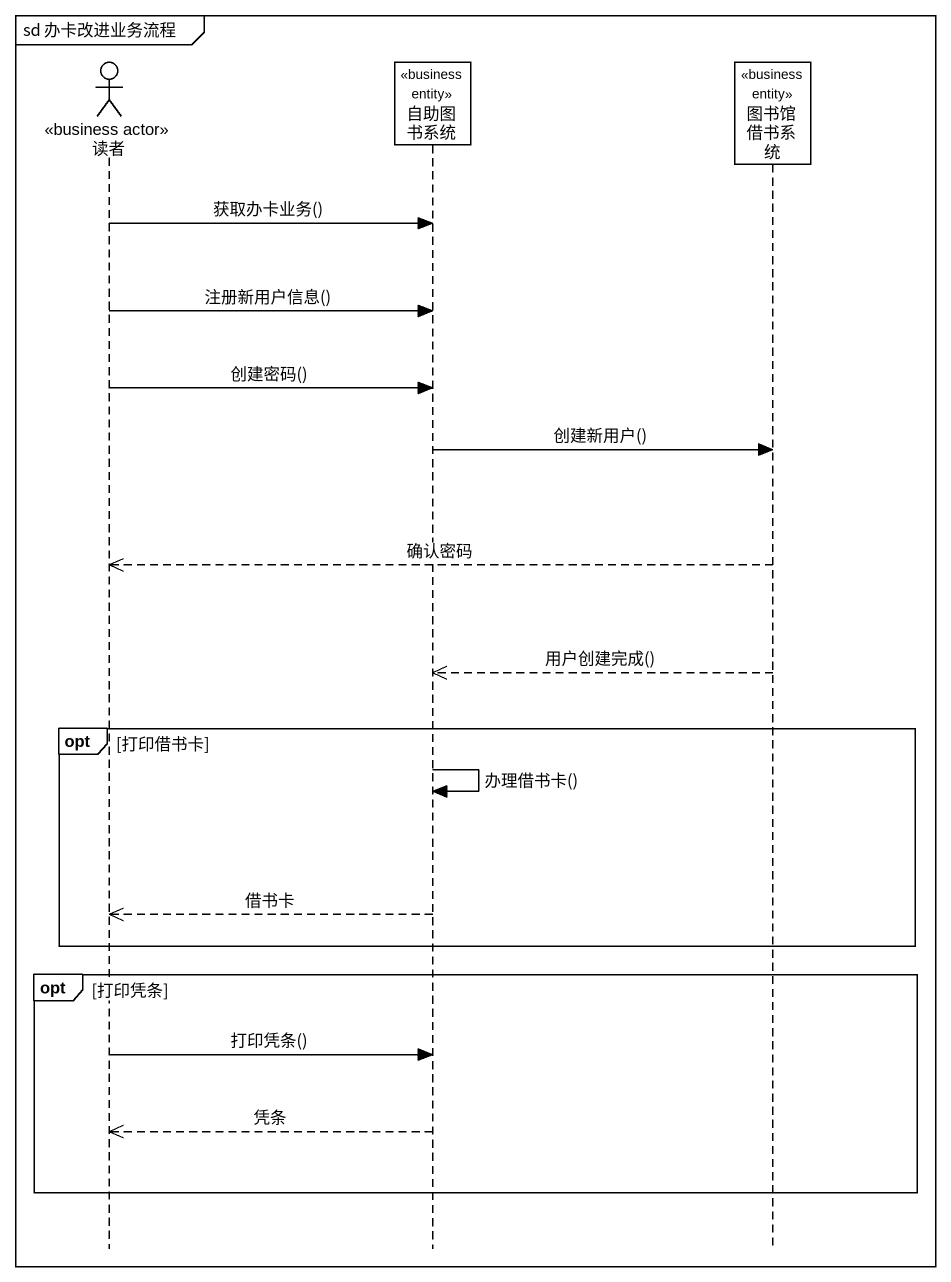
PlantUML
@startuml
mainframe sd 办卡改进业务流程
hide footbox
actor 读者 <<business actor>>
participant 自助图书系统 <<business entity>>
participant 图书馆借书系统 <<business entity>>

读者 -> 自助图书系统 : 获取办卡业务()
读者 -> 自助图书系统 : 注册新用户信息()
读者 -> 自助图书系统 : 创建密码()
自助图书系统 -> 图书馆借书系统 : 创建新用户()
图书馆借书系统 -->> 读者 : 确认密码
图书馆借书系统 -->> 自助图书系统 : 用户创建完成()
opt 打印借书卡
  自助图书系统 -> 自助图书系统 : 办理借书卡()
  自助图书系统 -->> 读者 : 借书卡
end
opt 打印凭条
  读者 -> 自助图书系统 : 打印凭条()
  自助图书系统 -->> 读者 : 凭条
end
@enduml
